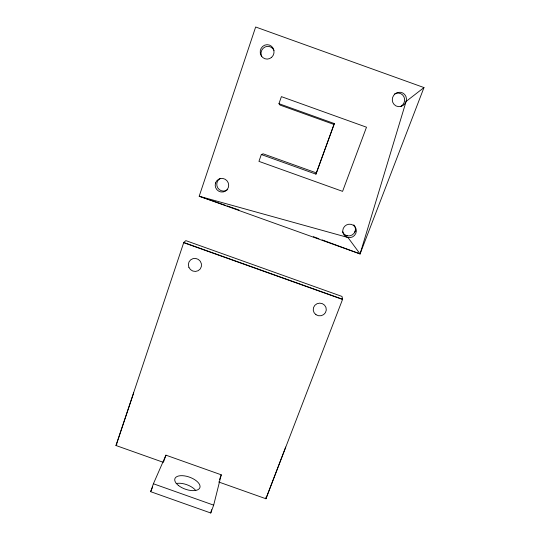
<?xml version="1.0" encoding="UTF-8"?>
<svg xmlns="http://www.w3.org/2000/svg" width="540" height="540" viewBox="0 0 540 540"><rect width="100%" height="100%" fill="white"/><g stroke="black" fill="none" stroke-linecap="round" stroke-linejoin="round"><path stroke-width="0.81" d="M266.085 497.131L265.923 498.751L218.632 481.964M213.665 505.15L221.258 474.815L165.929 455.166L153.4 483.766L150.647 491.677L210.762 513L213.665 505.15L153.4 483.766M210.762 513L211.585 509.753M322.09 239.895L360.072 253.908L406.107 101.432L423.981 87.568L255.656 27L199.199 196.229L360.072 253.908L423.981 87.568M285.701 447.039L265.923 498.751L342.61 299.248L341.996 296.433L185.855 240.631L183.762 242.48L116.019 445.527L163.411 462.355M133.684 392.857L116.019 445.527L116.876 444.157M316.359 172.901L263.149 153.826L261.313 154.541L258.944 161.372L342.583 191.356L366.498 127.204L281.401 96.633L278.957 103.68L280.071 105.097L333.632 124.328M163.661 461.632L165.929 455.166M261.313 154.541L315.947 174.137L334.341 123.572L278.957 103.68M219.422 479.817L221.258 474.815M150.647 491.677L152.665 487.046M354.652 232.389L355.718 230.107M334.341 123.572L315.947 174.137M345.587 235.305L347.207 235.757M225.47 205.322L199.199 196.229L347.942 237.492L360.072 253.908M227.063 205.875L239.004 210.006M183.762 242.48L342.61 299.248M183.701 242.676L342.536 299.437M313.389 236.682L318.924 238.721M176.175 483.53A13.237 6.494 19.8 0 1 195.757 490.502M353.808 224.849A6.716 6.595 -28 0 1 352.269 234.9A6.716 6.595 -28 0 1 342.556 231.815M261.677 56.538A7.081 6.804 -84 0 1 264.884 47.068A7.081 6.804 -84 0 1 273.962 50.335M394.511 93.947A7.168 6.878 -57.8 0 1 403.886 96.674A7.168 6.878 -57.8 0 1 400.842 106.326M227.745 189.506A6.73 6.615 65.5 0 1 217.863 188.035A6.73 6.615 65.5 0 1 220.462 178.342M315.968 314.692A6.554 6.365 -1 0 0 326.281 310.082A6.554 6.365 -1 0 0 317.027 303.716A6.554 6.365 -1 0 0 315.968 314.692M188.885 267.314A6.655 6.467 37.2 0 0 200.212 268.981A6.655 6.467 37.2 0 0 195.73 258.451A6.655 6.467 37.2 0 0 188.885 267.314M178.288 485.345A13.271 6.365 19.8 0 0 199.584 488.261A13.271 6.365 19.8 0 0 184.329 475.862A13.271 6.365 19.8 0 0 178.288 485.345M347.936 237.485A6.838 6.71 -27.5 0 0 356.083 228.933A6.838 6.71 -27.5 0 0 344.621 226.341A6.838 6.71 -27.5 0 0 347.936 237.485M215.554 182.932A6.845 6.73 64.9 0 0 223.243 191.936A6.845 6.73 64.9 0 0 227.029 180.806A6.845 6.73 64.9 0 0 215.554 182.932M271.627 57.341A7.216 6.926 -84.1 0 0 269.44 45.077A7.216 6.926 -84.1 0 0 260.314 53.271A7.216 6.926 -84.1 0 0 271.627 57.341M400.842 106.454A7.304 7.007 -57.6 0 0 404.642 94.426A7.304 7.007 -57.6 0 0 392.627 97.477A7.304 7.007 -57.6 0 0 400.842 106.454"/></g></svg>
